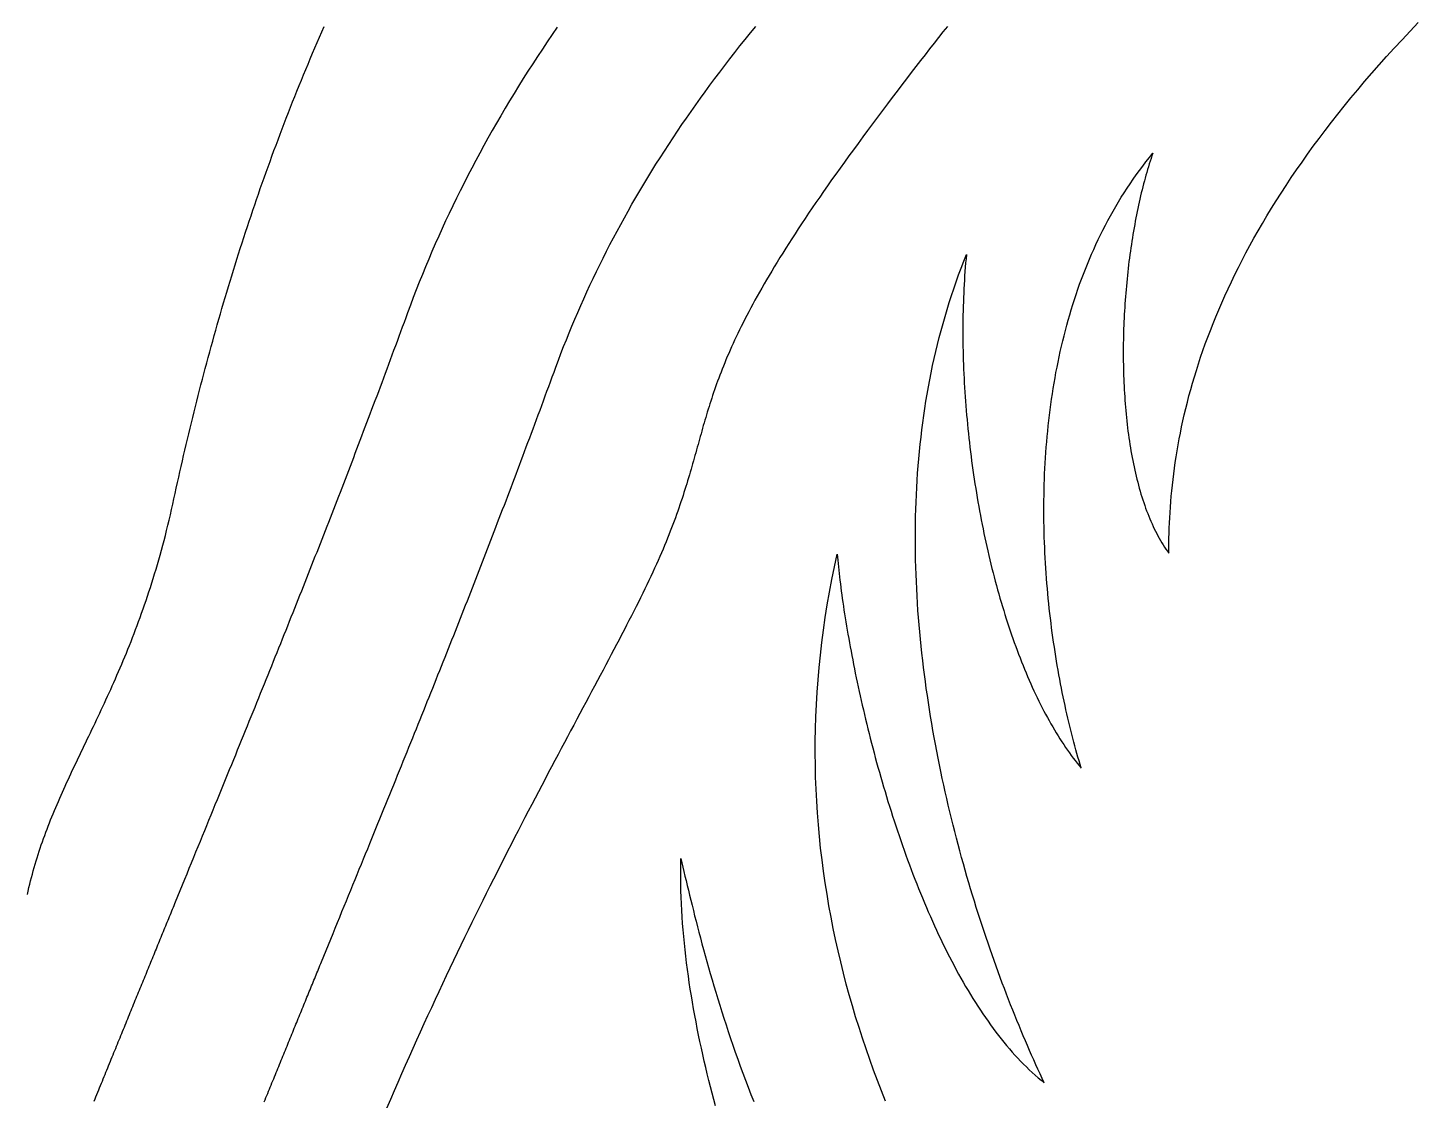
# Model space of a CAD drawing. Extents: x 5 to 105, y 2 to 136.
# Drawn here: x 30.88 to 42.46, y 52.57 to 61.5 of the extents above; entities that cross this region are included whole.
import ezdxf

# ---------------------------------------------------------------- set-up
doc = ezdxf.new("R2010")
doc.units = 0
doc.layers.get('0').update_dxf_attribs({"linetype": 'CONTINUOUS'})

msp = doc.modelspace()

# ---------------------------------------------------------------- linework, layer by layer
at = {"color": 7}
for points in [[(32.0982, 57.5741, 0), (32.108, 57.6193, 0), (32.1178, 57.6645, 0), (32.1278, 57.7097, 0), (32.1378, 57.7549, 0), (32.1479, 57.8002, 0), (32.1582, 57.8454, 0), (32.1685, 57.8907, 0), (32.1789, 57.936, 0), (32.1894, 57.9813, 0), (32.2, 58.0266, 0), (32.2107, 58.0719, 0), (32.2216, 58.1172, 0), (32.2325, 58.1625, 0), (32.2435, 58.2079, 0), (32.2546, 58.2532, 0), (32.2658, 58.2986, 0), (32.2771, 58.3439, 0), (32.2885, 58.3893, 0), (32.3, 58.4347, 0), (32.3116, 58.4801, 0), (32.3233, 58.5254, 0), (32.3351, 58.5708, 0), (32.347, 58.6162, 0), (32.3591, 58.6616, 0), (32.3712, 58.707, 0), (32.3834, 58.7524, 0), (32.3958, 58.7979, 0), (32.4082, 58.8433, 0), (32.4208, 58.8887, 0), (32.4334, 58.9341, 0), (32.4462, 58.9795, 0), (32.4591, 59.0249, 0), (32.472, 59.0704, 0), (32.4851, 59.1158, 0), (32.4983, 59.1612, 0), (32.5117, 59.2066, 0), (32.5251, 59.252, 0), (32.5386, 59.2974, 0), (32.5523, 59.3428, 0), (32.566, 59.3882, 0), (32.5799, 59.4336, 0), (32.5939, 59.479, 0), (32.608, 59.5244, 0), (32.6222, 59.5698, 0), (32.6366, 59.6152, 0), (32.651, 59.6606, 0), (32.6656, 59.7059, 0), (32.6803, 59.7513, 0), (32.6951, 59.7966, 0), (32.71, 59.842, 0), (32.725, 59.8873, 0), (32.7402, 59.9326, 0), (32.7555, 59.9779, 0), (32.7709, 60.0233, 0), (32.7864, 60.0685, 0), (32.8021, 60.1138, 0), (32.8178, 60.1591, 0), (32.8337, 60.2044, 0), (32.8497, 60.2496, 0), (32.8659, 60.2948, 0), (32.8821, 60.3401, 0), (32.8985, 60.3853, 0), (32.915, 60.4304, 0), (32.9317, 60.4756, 0), (32.9484, 60.5208, 0), (32.9653, 60.5659, 0), (32.9823, 60.611, 0), (32.9995, 60.6562, 0), (33.0168, 60.7013, 0), (33.0342, 60.7463, 0), (33.0517, 60.7914, 0), (33.0694, 60.8364, 0), (33.0872, 60.8814, 0), (33.1051, 60.9264, 0), (33.1231, 60.9714, 0), (33.1413, 61.0164, 0), (33.1597, 61.0613, 0), (33.1781, 61.1062, 0), (33.1967, 61.1511, 0), (33.2154, 61.196, 0), (33.2343, 61.2408, 0), (33.2533, 61.2856, 0), (33.2724, 61.3304, 0), (33.2917, 61.3752, 0), (33.3111, 61.42, 0), (33.3307, 61.4647, 0), (33.3503, 61.5094, 0)], [(35.2794, 58.6713, 0), (35.3006, 58.7286, 0), (35.3223, 58.7859, 0), (35.3444, 58.8431, 0), (35.367, 58.9002, 0), (35.39, 58.9573, 0), (35.4135, 59.0143, 0), (35.4375, 59.0712, 0), (35.4618, 59.128, 0), (35.4867, 59.1848, 0), (35.512, 59.2415, 0), (35.5377, 59.2981, 0), (35.5639, 59.3547, 0), (35.5906, 59.4111, 0), (35.6177, 59.4676, 0), (35.6453, 59.5239, 0), (35.6733, 59.5802, 0), (35.7018, 59.6364, 0), (35.7307, 59.6925, 0), (35.7601, 59.7486, 0), (35.79, 59.8046, 0), (35.8203, 59.8606, 0), (35.8511, 59.9164, 0), (35.8823, 59.9722, 0), (35.914, 60.028, 0), (35.9461, 60.0837, 0), (35.9788, 60.1393, 0), (36.0118, 60.1948, 0), (36.0454, 60.2503, 0), (36.0793, 60.3057, 0), (36.1138, 60.3611, 0), (36.1487, 60.4164, 0), (36.1841, 60.4716, 0), (36.2199, 60.5268, 0), (36.2562, 60.5819, 0), (36.293, 60.6369, 0), (36.3302, 60.6919, 0), (36.3679, 60.7468, 0), (36.406, 60.8017, 0), (36.4446, 60.8565, 0), (36.4837, 60.9112, 0), (36.5233, 60.9659, 0), (36.5633, 61.0206, 0), (36.6037, 61.0751, 0), (36.6447, 61.1296, 0), (36.6861, 61.1841, 0), (36.728, 61.2385, 0), (36.7703, 61.2928, 0), (36.8131, 61.3471, 0), (36.8564, 61.4013, 0), (36.9001, 61.4555, 0), (36.9443, 61.5096, 0)], [(38.5413, 61.5097, 0), (38.5047, 61.4637, 0), (38.4678, 61.417, 0), (38.4306, 61.3698, 0), (38.3932, 61.322, 0), (38.3555, 61.2736, 0), (38.3174, 61.2246, 0), (38.2791, 61.175, 0), (38.2404, 61.1247, 0), (38.2014, 61.0739, 0), (38.1621, 61.0224, 0), (38.1224, 60.9702, 0), (38.0824, 60.9174, 0), (38.0419, 60.8639, 0), (38.0012, 60.8098, 0), (37.96, 60.7549, 0), (37.9184, 60.6994, 0)], [(40.3862, 57.1214, 0), (40.3863, 57.1624, 0), (40.3868, 57.2039, 0), (40.3875, 57.2458, 0), (40.3886, 57.2881, 0), (40.3901, 57.3308, 0), (40.3919, 57.374, 0), (40.394, 57.4177, 0), (40.3966, 57.4617, 0), (40.3996, 57.5062, 0), (40.403, 57.5511, 0), (40.4068, 57.5965, 0), (40.4111, 57.6422, 0), (40.4159, 57.6884, 0), (40.4211, 57.735, 0), (40.4269, 57.7821, 0), (40.4332, 57.8295, 0), (40.4399, 57.8774, 0), (40.4473, 57.9257, 0), (40.4552, 57.9744, 0), (40.4637, 58.0235, 0), (40.4727, 58.0731, 0), (40.4824, 58.123, 0), (40.4927, 58.1734, 0), (40.5036, 58.2241, 0), (40.5152, 58.2753, 0), (40.5275, 58.3269, 0), (40.5404, 58.3789, 0), (40.554, 58.4313, 0), (40.5684, 58.4841, 0), (40.5834, 58.5373, 0), (40.5993, 58.5909, 0), (40.6158, 58.6449, 0), (40.6332, 58.6993, 0), (40.6513, 58.7541, 0), (40.6703, 58.8094, 0), (40.69, 58.865, 0), (40.7106, 58.9209, 0), (40.7321, 58.9773, 0), (40.7544, 59.0341, 0), (40.7776, 59.0913, 0), (40.8017, 59.1488, 0), (40.8267, 59.2068, 0), (40.8527, 59.2651, 0), (40.8795, 59.3239, 0), (40.9074, 59.383, 0), (40.9362, 59.4424, 0), (40.966, 59.5023, 0), (40.9968, 59.5626, 0), (41.0286, 59.6232, 0), (41.0615, 59.6842, 0), (41.0954, 59.7456, 0), (41.1303, 59.8074, 0), (41.1664, 59.8695, 0), (41.2035, 59.932, 0), (41.2418, 59.9949, 0), (41.2812, 60.0582, 0), (41.3217, 60.1218, 0), (41.3634, 60.1858, 0), (41.4062, 60.2502, 0), (41.4503, 60.3149, 0), (41.4955, 60.38, 0), (41.542, 60.4454, 0), (41.5896, 60.5113, 0), (41.6386, 60.5774, 0), (41.6888, 60.644, 0), (41.7403, 60.7109, 0), (41.793, 60.7782, 0), (41.8471, 60.8458, 0), (41.9025, 60.9137, 0), (41.9593, 60.9821, 0), (42.0174, 61.0507, 0), (42.0769, 61.1198, 0), (42.1377, 61.1892, 0), (42.2, 61.2589, 0), (42.2637, 61.329, 0), (42.3288, 61.3994, 0), (42.3953, 61.4702, 0), (42.4634, 61.5413, 0)], [(35.2914, 61.5031, 0), (35.2494, 61.4422, 0), (35.208, 61.3811, 0), (35.1671, 61.32, 0), (35.1266, 61.2588, 0), (35.0867, 61.1974, 0), (35.0473, 61.1361, 0), (35.0083, 61.0746, 0), (34.9698, 61.013, 0), (34.9319, 60.9513, 0), (34.8944, 60.8896, 0), (34.8574, 60.8278, 0), (34.8209, 60.7658, 0), (34.7849, 60.7038, 0), (34.7494, 60.6417, 0), (34.7144, 60.5795, 0), (34.6799, 60.5172, 0), (34.6459, 60.4549, 0), (34.6123, 60.3924, 0), (34.5793, 60.3298, 0), (34.5467, 60.2672, 0), (34.5146, 60.2044, 0), (34.4831, 60.1416, 0), (34.452, 60.0787, 0), (34.4214, 60.0157, 0), (34.3912, 59.9525, 0), (34.3616, 59.8893, 0), (34.3325, 59.826, 0), (34.3038, 59.7626, 0), (34.2756, 59.6991, 0), (34.2479, 59.6355, 0), (34.2207, 59.5718, 0), (34.194, 59.508, 0), (34.1678, 59.4441, 0), (34.142, 59.3801, 0), (34.1168, 59.316, 0), (34.092, 59.2518, 0), (34.0677, 59.1876, 0), (34.0439, 59.1232, 0)], [(37.9184, 60.6994, 0), (37.8771, 60.644, 0), (37.8366, 60.5894, 0), (37.797, 60.5357, 0), (37.7583, 60.4828, 0), (37.7204, 60.4308, 0), (37.6833, 60.3795, 0), (37.6471, 60.3291, 0), (37.6117, 60.2794, 0), (37.577, 60.2306, 0), (37.5432, 60.1825, 0), (37.5101, 60.1352, 0), (37.4778, 60.0886, 0), (37.4463, 60.0427, 0), (37.4155, 59.9976, 0), (37.3854, 59.9532, 0), (37.356, 59.9095, 0), (37.3274, 59.8664, 0), (37.2994, 59.8241, 0), (37.2722, 59.7824, 0), (37.2456, 59.7414, 0), (37.2197, 59.701, 0), (37.1944, 59.6613, 0), (37.1698, 59.6222, 0), (37.1458, 59.5836, 0), (37.1225, 59.5457, 0), (37.0997, 59.5084, 0), (37.0776, 59.4716, 0), (37.056, 59.4355, 0), (37.035, 59.3998, 0), (37.0146, 59.3647, 0), (36.9947, 59.3302, 0), (36.9754, 59.2961, 0), (36.9566, 59.2626, 0), (36.9384, 59.2296, 0), (36.9206, 59.197, 0), (36.9033, 59.1649, 0), (36.8866, 59.1333, 0), (36.8703, 59.1022, 0), (36.8545, 59.0714, 0), (36.8391, 59.0411, 0), (36.8242, 59.0113, 0), (36.8097, 58.9818, 0), (36.7956, 58.9527, 0), (36.7819, 58.924, 0), (36.7687, 58.8957, 0), (36.7558, 58.8677, 0), (36.7433, 58.8401, 0), (36.7312, 58.8128, 0), (36.7194, 58.7859, 0), (36.708, 58.7592, 0), (36.6969, 58.7329, 0), (36.6861, 58.7068, 0), (36.6756, 58.6811, 0), (36.6655, 58.6556, 0), (36.6556, 58.6303, 0), (36.646, 58.6053, 0), (36.6367, 58.5806, 0), (36.6276, 58.556, 0), (36.6188, 58.5317, 0), (36.6102, 58.5076, 0), (36.6018, 58.4836, 0), (36.5936, 58.4599, 0), (36.5857, 58.4363, 0), (36.5779, 58.4129, 0), (36.5703, 58.3896, 0), (36.5629, 58.3664, 0), (36.5556, 58.3434, 0), (36.5485, 58.3204, 0), (36.5415, 58.2976, 0), (36.5346, 58.2748, 0), (36.5279, 58.2522, 0), (36.5212, 58.2296, 0), (36.5146, 58.207, 0), (36.5082, 58.1845, 0), (36.5017, 58.162, 0), (36.4954, 58.1395, 0), (36.489, 58.1171, 0), (36.4828, 58.0946, 0), (36.4765, 58.0721, 0), (36.4702, 58.0496, 0), (36.464, 58.0271, 0), (36.4577, 58.0045, 0), (36.4514, 57.9818, 0), (36.4451, 57.9591, 0), (36.4388, 57.9363, 0), (36.4323, 57.9134, 0), (36.4259, 57.8904, 0), (36.4193, 57.8672, 0), (36.4127, 57.844, 0), (36.4059, 57.8205, 0), (36.3991, 57.797, 0), (36.3921, 57.7733, 0), (36.385, 57.7494, 0), (36.3777, 57.7253, 0), (36.3703, 57.701, 0), (36.3627, 57.6765, 0), (36.355, 57.6518, 0), (36.3471, 57.6268, 0), (36.3389, 57.6017, 0), (36.3306, 57.5762, 0), (36.322, 57.5505, 0), (36.3132, 57.5245, 0), (36.3042, 57.4982, 0), (36.2949, 57.4717, 0), (36.2853, 57.4448, 0), (36.2755, 57.4176, 0), (36.2653, 57.39, 0), (36.2549, 57.3621, 0), (36.2442, 57.3339, 0), (36.2331, 57.3052, 0), (36.2218, 57.2762, 0), (36.21, 57.2468, 0), (36.1979, 57.2171, 0), (36.1855, 57.1868, 0), (36.1727, 57.1562, 0), (36.1595, 57.1251, 0), (36.1459, 57.0936, 0), (36.1318, 57.0616, 0), (36.1174, 57.0292, 0), (36.1025, 56.9962, 0), (36.0872, 56.9628, 0), (36.0715, 56.9289, 0), (36.0552, 56.8944, 0), (36.0385, 56.8595, 0), (36.0213, 56.8239, 0), (36.0036, 56.7879, 0), (35.9854, 56.7512, 0)], [(39.6561, 55.3324, 0), (39.6471, 55.362, 0), (39.6382, 55.3921, 0), (39.6293, 55.4225, 0), (39.6205, 55.4533, 0), (39.6118, 55.4846, 0), (39.6032, 55.5163, 0), (39.5946, 55.5483, 0), (39.5861, 55.5807, 0), (39.5777, 55.6135, 0), (39.5693, 55.6467, 0), (39.5611, 55.6803, 0), (39.5529, 55.7142, 0), (39.5449, 55.7485, 0), (39.5369, 55.7831, 0), (39.529, 55.818, 0), (39.5213, 55.8533, 0), (39.5137, 55.889, 0), (39.5061, 55.9249, 0), (39.4987, 55.9612, 0), (39.4915, 55.9978, 0), (39.4843, 56.0347, 0), (39.4773, 56.0719, 0), (39.4704, 56.1094, 0), (39.4637, 56.1472, 0), (39.4571, 56.1852, 0), (39.4507, 56.2236, 0), (39.4444, 56.2622, 0), (39.4382, 56.3011, 0), (39.4323, 56.3402, 0), (39.4264, 56.3796, 0), (39.4208, 56.4193, 0), (39.4153, 56.4591, 0), (39.41, 56.4992, 0), (39.4049, 56.5396, 0), (39.3999, 56.5802, 0), (39.3952, 56.6209, 0), (39.3906, 56.6619, 0), (39.3863, 56.7031, 0), (39.3821, 56.7445, 0), (39.3781, 56.7861, 0), (39.3744, 56.8279, 0), (39.3708, 56.8698, 0), (39.3675, 56.912, 0), (39.3643, 56.9543, 0), (39.3614, 56.9967, 0), (39.3588, 57.0393, 0), (39.3563, 57.0821, 0), (39.3541, 57.125, 0), (39.3522, 57.168, 0), (39.3504, 57.2112, 0), (39.3489, 57.2545, 0), (39.3477, 57.2979, 0), (39.3467, 57.3415, 0), (39.346, 57.3851, 0), (39.3456, 57.4289, 0), (39.3454, 57.4727, 0), (39.3454, 57.5166, 0), (39.3458, 57.5606, 0), (39.3464, 57.6047, 0), (39.3473, 57.6489, 0), (39.3485, 57.6931, 0), (39.35, 57.7374, 0), (39.3517, 57.7817, 0), (39.3538, 57.8261, 0), (39.3562, 57.8706, 0), (39.3588, 57.915, 0), (39.3618, 57.9595, 0), (39.3651, 58.004, 0), (39.3687, 58.0485, 0), (39.3726, 58.0931, 0), (39.3769, 58.1376, 0), (39.3815, 58.1822, 0), (39.3864, 58.2267, 0), (39.3916, 58.2712, 0), (39.3972, 58.3157, 0), (39.4031, 58.3602, 0), (39.4094, 58.4047, 0), (39.416, 58.4491, 0), (39.423, 58.4934, 0), (39.4303, 58.5377, 0), (39.438, 58.582, 0), (39.4461, 58.6262, 0), (39.4546, 58.6703, 0), (39.4634, 58.7144, 0), (39.4726, 58.7583, 0), (39.4821, 58.8022, 0), (39.4921, 58.846, 0), (39.5025, 58.8897, 0), (39.5132, 58.9333, 0), (39.5243, 58.9768, 0), (39.5359, 59.0202, 0), (39.5479, 59.0634, 0), (39.5602, 59.1065, 0), (39.573, 59.1495, 0), (39.5862, 59.1923, 0), (39.5998, 59.235, 0), (39.6138, 59.2776, 0), (39.6283, 59.3199, 0), (39.6432, 59.3622, 0), (39.6586, 59.4042, 0), (39.6744, 59.4461, 0), (39.6906, 59.4878, 0), (39.7073, 59.5293, 0), (39.7244, 59.5706, 0), (39.742, 59.6117, 0), (39.76, 59.6525, 0), (39.7785, 59.6932, 0), (39.7975, 59.7337, 0), (39.817, 59.7739, 0), (39.8369, 59.8139, 0), (39.8573, 59.8537, 0), (39.8782, 59.8932, 0), (39.8996, 59.9325, 0), (39.9215, 59.9715, 0), (39.9439, 60.0102, 0), (39.9667, 60.0487, 0), (39.9901, 60.0869, 0), (40.014, 60.1249, 0), (40.0384, 60.1625, 0), (40.0633, 60.1999, 0), (40.0887, 60.2369, 0), (40.1147, 60.2737, 0), (40.1412, 60.3101, 0), (40.1682, 60.3462, 0), (40.1957, 60.382, 0), (40.2238, 60.4175, 0), (40.2525, 60.4527, 0)], [(40.2525, 60.4527, 0), (40.245, 60.4309, 0), (40.2376, 60.4088, 0), (40.2303, 60.3865, 0), (40.2231, 60.3639, 0), (40.216, 60.341, 0), (40.209, 60.3178, 0), (40.2022, 60.2943, 0), (40.1954, 60.2706, 0), (40.1887, 60.2467, 0), (40.1821, 60.2225, 0), (40.1756, 60.198, 0), (40.1693, 60.1733, 0), (40.163, 60.1484, 0), (40.1569, 60.1232, 0), (40.1508, 60.0978, 0), (40.1449, 60.0722, 0), (40.1391, 60.0464, 0), (40.1333, 60.0204, 0), (40.1277, 59.9942, 0), (40.1223, 59.9678, 0), (40.1169, 59.9412, 0), (40.1116, 59.9144, 0), (40.1065, 59.8874, 0), (40.1015, 59.8602, 0), (40.0966, 59.8329, 0), (40.0918, 59.8054, 0), (40.0871, 59.7778, 0), (40.0826, 59.75, 0), (40.0781, 59.722, 0), (40.0738, 59.6939, 0), (40.0697, 59.6657, 0), (40.0656, 59.6373, 0), (40.0617, 59.6088, 0), (40.0579, 59.5802, 0), (40.0542, 59.5514, 0), (40.0506, 59.5226, 0), (40.0472, 59.4936, 0), (40.0439, 59.4646, 0), (40.0408, 59.4354, 0), (40.0378, 59.4062, 0), (40.0349, 59.3769, 0), (40.0321, 59.3475, 0), (40.0295, 59.318, 0), (40.027, 59.2884, 0), (40.0247, 59.2588, 0), (40.0224, 59.2291, 0), (40.0204, 59.1994, 0), (40.0184, 59.1696, 0), (40.0166, 59.1398, 0), (40.015, 59.11, 0), (40.0135, 59.0801, 0), (40.0121, 59.0502, 0), (40.0109, 59.0203, 0), (40.0098, 58.9903, 0), (40.0089, 58.9603, 0), (40.0081, 58.9304, 0), (40.0075, 58.9004, 0), (40.007, 58.8705, 0), (40.0066, 58.8405, 0), (40.0065, 58.8106, 0), (40.0064, 58.7807, 0), (40.0065, 58.7508, 0), (40.0068, 58.7209, 0), (40.0072, 58.6911, 0), (40.0078, 58.6614, 0), (40.0085, 58.6316, 0), (40.0094, 58.602, 0), (40.0105, 58.5724, 0), (40.0117, 58.5428, 0), (40.0131, 58.5133, 0), (40.0146, 58.4839, 0), (40.0163, 58.4546, 0), (40.0182, 58.4254, 0), (40.0202, 58.3962, 0), (40.0224, 58.3672, 0), (40.0247, 58.3382, 0), (40.0272, 58.3094, 0), (40.0299, 58.2807, 0), (40.0328, 58.2521, 0), (40.0358, 58.2236, 0), (40.039, 58.1952, 0), (40.0424, 58.167, 0), (40.0459, 58.1389, 0), (40.0496, 58.111, 0), (40.0535, 58.0832, 0), (40.0575, 58.0555, 0), (40.0618, 58.0281, 0), (40.0662, 58.0007, 0), (40.0708, 57.9736, 0), (40.0755, 57.9466, 0), (40.0805, 57.9198, 0), (40.0856, 57.8932, 0), (40.0909, 57.8668, 0), (40.0964, 57.8406, 0), (40.1021, 57.8146, 0), (40.108, 57.7888, 0), (40.114, 57.7632, 0), (40.1202, 57.7379, 0), (40.1267, 57.7127, 0), (40.1333, 57.6878, 0), (40.1401, 57.6631, 0), (40.147, 57.6387, 0), (40.1542, 57.6145, 0), (40.1616, 57.5906, 0), (40.1692, 57.5669, 0), (40.1769, 57.5435, 0), (40.1849, 57.5203, 0), (40.193, 57.4974, 0), (40.2013, 57.4748, 0), (40.2099, 57.4525, 0), (40.2186, 57.4305, 0), (40.2276, 57.4087, 0), (40.2367, 57.3873, 0), (40.246, 57.3661, 0), (40.2556, 57.3453, 0), (40.2653, 57.3248, 0), (40.2753, 57.3046, 0), (40.2854, 57.2847, 0), (40.2958, 57.2652, 0), (40.3063, 57.246, 0), (40.3171, 57.2271, 0), (40.3281, 57.2086, 0), (40.3393, 57.1904, 0), (40.3507, 57.1726, 0), (40.3623, 57.1552, 0), (40.3741, 57.1381, 0), (40.3862, 57.1214, 0)], [(39.3475, 52.7106, 0), (39.3303, 52.7475, 0), (39.3129, 52.785, 0), (39.2956, 52.823, 0), (39.2782, 52.8614, 0), (39.2607, 52.9004, 0), (39.2432, 52.9399, 0), (39.2258, 52.9798, 0), (39.2082, 53.0203, 0), (39.1907, 53.0612, 0), (39.1732, 53.1026, 0), (39.1557, 53.1444, 0), (39.1382, 53.1868, 0), (39.1207, 53.2295, 0), (39.1032, 53.2727, 0), (39.0857, 53.3164, 0), (39.0683, 53.3605, 0), (39.0509, 53.405, 0), (39.0336, 53.45, 0), (39.0163, 53.4954, 0), (38.999, 53.5411, 0), (38.9818, 53.5873, 0), (38.9647, 53.6339, 0), (38.9477, 53.6809, 0), (38.9307, 53.7283, 0), (38.9138, 53.7761, 0), (38.897, 53.8242, 0), (38.8803, 53.8727, 0), (38.8637, 53.9216, 0), (38.8472, 53.9709, 0), (38.8308, 54.0205, 0), (38.8146, 54.0704, 0), (38.7984, 54.1207, 0), (38.7824, 54.1713, 0), (38.7665, 54.2223, 0), (38.7508, 54.2736, 0), (38.7352, 54.3252, 0), (38.7198, 54.3771, 0), (38.7045, 54.4294, 0), (38.6894, 54.4819, 0), (38.6745, 54.5348, 0), (38.6598, 54.5879, 0), (38.6452, 54.6413, 0), (38.6308, 54.695, 0), (38.6166, 54.749, 0), (38.6027, 54.8032, 0), (38.5889, 54.8577, 0), (38.5753, 54.9125, 0), (38.562, 54.9675, 0), (38.5489, 55.0227, 0), (38.536, 55.0782, 0), (38.5233, 55.1339, 0), (38.5109, 55.1899, 0), (38.4987, 55.2461, 0), (38.4868, 55.3024, 0), (38.4752, 55.359, 0), (38.4638, 55.4158, 0), (38.4527, 55.4728, 0), (38.4418, 55.53, 0), (38.4313, 55.5874, 0), (38.421, 55.645, 0), (38.4111, 55.7027, 0), (38.4014, 55.7606, 0), (38.392, 55.8187, 0), (38.383, 55.8769, 0), (38.3743, 55.9353, 0), (38.3659, 55.9938, 0), (38.3578, 56.0525, 0), (38.35, 56.1113, 0), (38.3427, 56.1702, 0), (38.3356, 56.2293, 0), (38.3289, 56.2885, 0), (38.3226, 56.3478, 0), (38.3166, 56.4071, 0), (38.311, 56.4666, 0), (38.3058, 56.5262, 0), (38.3009, 56.5859, 0), (38.2965, 56.6456, 0), (38.2924, 56.7055, 0), (38.2888, 56.7654, 0), (38.2855, 56.8253, 0), (38.2827, 56.8853, 0), (38.2803, 56.9454, 0), (38.2783, 57.0055, 0), (38.2767, 57.0657, 0), (38.2756, 57.1259, 0), (38.2749, 57.1861, 0), (38.2747, 57.2464, 0), (38.2749, 57.3067, 0), (38.2756, 57.3669, 0), (38.2767, 57.4272, 0), (38.2784, 57.4875, 0), (38.2804, 57.5478, 0), (38.283, 57.6081, 0), (38.2861, 57.6684, 0), (38.2896, 57.7286, 0), (38.2937, 57.7888, 0), (38.2983, 57.849, 0), (38.3033, 57.9091, 0), (38.3089, 57.9692, 0), (38.315, 58.0292, 0), (38.3217, 58.0892, 0), (38.3289, 58.1492, 0), (38.3366, 58.209, 0), (38.3449, 58.2688, 0), (38.3537, 58.3285, 0), (38.3631, 58.3881, 0), (38.373, 58.4476, 0), (38.3836, 58.507, 0), (38.3947, 58.5663, 0), (38.4064, 58.6255, 0), (38.4186, 58.6846, 0), (38.4315, 58.7436, 0), (38.445, 58.8024, 0), (38.459, 58.8611, 0), (38.4737, 58.9197, 0), (38.489, 58.9781, 0), (38.5049, 59.0364, 0), (38.5215, 59.0945, 0), (38.5387, 59.1525, 0), (38.5565, 59.2103, 0), (38.575, 59.2679, 0), (38.5941, 59.3253, 0), (38.6139, 59.3826, 0), (38.6344, 59.4396, 0), (38.6555, 59.4965, 0), (38.6773, 59.5532, 0), (38.6998, 59.6096, 0)], [(38.6998, 59.6096, 0), (38.6965, 59.5746, 0), (38.6934, 59.5393, 0), (38.6905, 59.5039, 0), (38.6878, 59.4684, 0), (38.6853, 59.4327, 0), (38.683, 59.3968, 0), (38.6809, 59.3608, 0), (38.6789, 59.3246, 0), (38.6772, 59.2883, 0), (38.6757, 59.2519, 0), (38.6743, 59.2153, 0), (38.6732, 59.1786, 0), (38.6722, 59.1418, 0), (38.6714, 59.1049, 0), (38.6708, 59.0678, 0), (38.6705, 59.0307, 0), (38.6703, 58.9934, 0), (38.6702, 58.9561, 0), (38.6704, 58.9187, 0), (38.6708, 58.8811, 0), (38.6713, 58.8435, 0), (38.672, 58.8058, 0), (38.673, 58.7681, 0), (38.6741, 58.7303, 0), (38.6753, 58.6924, 0), (38.6768, 58.6544, 0), (38.6785, 58.6164, 0), (38.6803, 58.5783, 0), (38.6823, 58.5402, 0), (38.6845, 58.5021, 0), (38.6869, 58.4639, 0), (38.6894, 58.4257, 0), (38.6921, 58.3874, 0), (38.6951, 58.3492, 0), (38.6981, 58.3109, 0), (38.7014, 58.2726, 0), (38.7048, 58.2343, 0), (38.7085, 58.196, 0), (38.7122, 58.1577, 0), (38.7162, 58.1194, 0), (38.7203, 58.0811, 0), (38.7246, 58.0428, 0), (38.7291, 58.0045, 0), (38.7338, 57.9663, 0), (38.7386, 57.9281, 0), (38.7436, 57.8899, 0), (38.7488, 57.8518, 0), (38.7541, 57.8137, 0), (38.7596, 57.7756, 0), (38.7653, 57.7376, 0), (38.7711, 57.6997, 0), (38.7771, 57.6618, 0), (38.7833, 57.6239, 0), (38.7896, 57.5862, 0), (38.7961, 57.5485, 0), (38.8028, 57.5109, 0), (38.8096, 57.4734, 0), (38.8166, 57.436, 0), (38.8238, 57.3987, 0), (38.8311, 57.3614, 0), (38.8385, 57.3243, 0), (38.8462, 57.2873, 0), (38.854, 57.2504, 0), (38.8619, 57.2136, 0), (38.87, 57.1769, 0), (38.8783, 57.1403, 0), (38.8867, 57.1039, 0), (38.8953, 57.0676, 0), (38.9041, 57.0315, 0), (38.913, 56.9955, 0), (38.922, 56.9596, 0), (38.9312, 56.9239, 0), (38.9406, 56.8884, 0), (38.9501, 56.853, 0), (38.9597, 56.8178, 0), (38.9695, 56.7828, 0), (38.9795, 56.7479, 0), (38.9896, 56.7132, 0), (38.9999, 56.6787, 0), (39.0103, 56.6444, 0), (39.0209, 56.6103, 0), (39.0316, 56.5764, 0), (39.0424, 56.5427, 0), (39.0534, 56.5092, 0), (39.0646, 56.4759, 0), (39.0759, 56.4429, 0), (39.0873, 56.41, 0), (39.0989, 56.3774, 0), (39.1106, 56.345, 0), (39.1225, 56.3129, 0), (39.1345, 56.281, 0), (39.1466, 56.2493, 0), (39.1589, 56.2179, 0), (39.1714, 56.1868, 0), (39.1839, 56.1559, 0), (39.1966, 56.1252, 0), (39.2095, 56.0949, 0), (39.2225, 56.0648, 0), (39.2356, 56.035, 0), (39.2489, 56.0055, 0), (39.2623, 55.9762, 0), (39.2758, 55.9473, 0), (39.2894, 55.9187, 0), (39.3032, 55.8903, 0), (39.3172, 55.8623, 0), (39.3312, 55.8346, 0), (39.3454, 55.8071, 0), (39.3598, 55.7801, 0), (39.3742, 55.7533, 0), (39.3888, 55.7269, 0), (39.4035, 55.7008, 0), (39.4184, 55.675, 0), (39.4333, 55.6496, 0), (39.4484, 55.6245, 0), (39.4637, 55.5998, 0), (39.479, 55.5754, 0), (39.4945, 55.5514, 0), (39.5101, 55.5278, 0), (39.5258, 55.5046, 0), (39.5417, 55.4817, 0), (39.5577, 55.4592, 0), (39.5738, 55.4371, 0), (39.59, 55.4153, 0), (39.6063, 55.394, 0), (39.6228, 55.3731, 0), (39.6394, 55.3525, 0), (39.6561, 55.3324, 0)], [(34.0439, 59.1232, 0), (34.0293, 59.0833, 0), (34.0148, 59.0437, 0), (34.0003, 59.0042, 0), (33.9858, 58.9648, 0), (33.9714, 58.9257, 0), (33.957, 58.8866, 0), (33.9427, 58.8478, 0), (33.9284, 58.8091, 0), (33.9141, 58.7705, 0), (33.8998, 58.7321, 0), (33.8856, 58.6939, 0), (33.8715, 58.6557, 0), (33.8573, 58.6178, 0), (33.8432, 58.5799, 0), (33.8291, 58.5421, 0), (33.8151, 58.5045, 0), (33.801, 58.467, 0), (33.787, 58.4297, 0), (33.773, 58.3924, 0), (33.7591, 58.3552, 0), (33.7451, 58.3182, 0), (33.7312, 58.2812, 0), (33.7173, 58.2443, 0), (33.7034, 58.2076, 0), (33.6895, 58.1709, 0), (33.6756, 58.1343, 0), (33.6618, 58.0978, 0), (33.6479, 58.0613, 0), (33.6341, 58.025, 0), (33.6203, 57.9887, 0), (33.6064, 57.9525, 0), (33.5926, 57.9163, 0), (33.5788, 57.8802, 0), (33.565, 57.8441, 0), (33.5512, 57.8081, 0), (33.5374, 57.7722, 0), (33.5236, 57.7363, 0), (33.5097, 57.7004, 0), (33.4959, 57.6646, 0), (33.4821, 57.6288, 0), (33.4683, 57.593, 0), (33.4544, 57.5573, 0), (33.4406, 57.5216, 0), (33.4267, 57.4859, 0), (33.4128, 57.4502, 0), (33.399, 57.4145, 0), (33.3851, 57.3788, 0), (33.3711, 57.3432, 0), (33.3572, 57.3075, 0), (33.3433, 57.2718, 0), (33.3293, 57.2361, 0), (33.3153, 57.2004, 0), (33.3013, 57.1647, 0), (33.2872, 57.129, 0), (33.2732, 57.0932, 0), (33.2591, 57.0575, 0), (33.245, 57.0217, 0), (33.2308, 56.9858, 0), (33.2166, 56.9499, 0), (33.2024, 56.914, 0), (33.1882, 56.878, 0), (33.1739, 56.842, 0), (33.1596, 56.806, 0), (33.1452, 56.7698, 0), (33.1309, 56.7336, 0), (33.1164, 56.6974, 0), (33.102, 56.6611, 0), (33.0875, 56.6247, 0), (33.0729, 56.5882, 0), (33.0583, 56.5517, 0), (33.0437, 56.515, 0), (33.029, 56.4783, 0), (33.0142, 56.4415, 0), (32.9994, 56.4046, 0), (32.9846, 56.3676, 0), (32.9697, 56.3305, 0), (32.9547, 56.2933, 0), (32.9397, 56.256, 0), (32.9247, 56.2185, 0), (32.9096, 56.181, 0), (32.8944, 56.1433, 0), (32.8791, 56.1055, 0), (32.8638, 56.0676, 0), (32.8485, 56.0296, 0), (32.8331, 55.9914, 0), (32.8176, 55.9531, 0), (32.802, 55.9146, 0), (32.7864, 55.876, 0), (32.7707, 55.8372, 0), (32.7549, 55.7983, 0), (32.7391, 55.7592, 0), (32.7231, 55.72, 0), (32.7072, 55.6806, 0), (32.6911, 55.641, 0), (32.6749, 55.6013, 0), (32.6587, 55.5614, 0), (32.6424, 55.5213, 0), (32.626, 55.481, 0), (32.6096, 55.4405, 0), (32.593, 55.3999, 0), (32.5764, 55.359, 0), (32.5596, 55.3179, 0), (32.5428, 55.2767, 0), (32.5259, 55.2352, 0), (32.5089, 55.1936, 0), (32.4918, 55.1517, 0), (32.4747, 55.1096, 0), (32.4574, 55.0672, 0), (32.44, 55.0247, 0), (32.4225, 54.9819, 0), (32.405, 54.9389, 0), (32.3873, 54.8956, 0), (32.3695, 54.8522, 0), (32.3517, 54.8084, 0), (32.3337, 54.7645, 0), (32.3156, 54.7202, 0), (32.2974, 54.6757, 0), (32.2791, 54.631, 0), (32.2607, 54.586, 0), (32.2422, 54.5407, 0), (32.2236, 54.4952, 0), (32.2049, 54.4494, 0), (32.186, 54.4033, 0), (32.167, 54.3569, 0), (32.148, 54.3102, 0), (32.1288, 54.2633, 0), (32.1094, 54.2161, 0)], [(33.3272, 53.7181, 0), (33.3466, 53.7657, 0), (33.366, 53.813, 0), (33.3852, 53.8599, 0), (33.4043, 53.9066, 0), (33.4233, 53.9531, 0), (33.4422, 53.9992, 0), (33.4609, 54.0451, 0), (33.4796, 54.0906, 0), (33.4981, 54.136, 0), (33.5165, 54.181, 0), (33.5348, 54.2258, 0), (33.553, 54.2704, 0), (33.5711, 54.3146, 0), (33.5891, 54.3587, 0), (33.607, 54.4025, 0), (33.6248, 54.446, 0), (33.6425, 54.4894, 0), (33.6601, 54.5324, 0), (33.6776, 54.5753, 0), (33.695, 54.6179, 0), (33.7123, 54.6603, 0), (33.7295, 54.7025, 0), (33.7466, 54.7445, 0), (33.7637, 54.7863, 0), (33.7806, 54.8278, 0), (33.7974, 54.8692, 0), (33.8142, 54.9103, 0), (33.8309, 54.9513, 0), (33.8475, 54.9921, 0), (33.864, 55.0326, 0), (33.8804, 55.073, 0), (33.8968, 55.1132, 0), (33.913, 55.1533, 0), (33.9292, 55.1931, 0), (33.9453, 55.2328, 0), (33.9614, 55.2724, 0), (33.9773, 55.3117, 0), (33.9932, 55.351, 0), (34.009, 55.39, 0), (34.0248, 55.4289, 0), (34.0405, 55.4677, 0), (34.0561, 55.5063, 0), (34.0716, 55.5448, 0), (34.0871, 55.5831, 0), (34.1025, 55.6214, 0), (34.1179, 55.6595, 0), (34.1332, 55.6974, 0), (34.1484, 55.7353, 0), (34.1636, 55.773, 0), (34.1787, 55.8106, 0), (34.1938, 55.8481, 0), (34.2088, 55.8855, 0), (34.2238, 55.9228, 0), (34.2387, 55.9601, 0), (34.2535, 55.9972, 0), (34.2684, 56.0342, 0), (34.2831, 56.0711, 0), (34.2978, 56.108, 0), (34.3125, 56.1448, 0), (34.3272, 56.1815, 0), (34.3417, 56.2181, 0), (34.3563, 56.2547, 0), (34.3708, 56.2912, 0), (34.3853, 56.3277, 0), (34.3997, 56.3641, 0), (34.4141, 56.4004, 0), (34.4285, 56.4367, 0), (34.4428, 56.473, 0), (34.4571, 56.5092, 0), (34.4714, 56.5453, 0), (34.4857, 56.5815, 0), (34.4999, 56.6176, 0), (34.5141, 56.6537, 0), (34.5282, 56.6898, 0), (34.5424, 56.7258, 0), (34.5565, 56.7619, 0), (34.5706, 56.7979, 0), (34.5847, 56.8339, 0), (34.5988, 56.87, 0), (34.6128, 56.906, 0), (34.6269, 56.942, 0), (34.6409, 56.9781, 0), (34.6549, 57.0141, 0), (34.6689, 57.0502, 0), (34.6829, 57.0863, 0), (34.6969, 57.1224, 0), (34.7109, 57.1585, 0), (34.7248, 57.1947, 0), (34.7388, 57.2309, 0), (34.7527, 57.2672, 0), (34.7667, 57.3035, 0), (34.7807, 57.3398, 0), (34.7946, 57.3762, 0), (34.8086, 57.4127, 0), (34.8226, 57.4492, 0), (34.8365, 57.4858, 0), (34.8505, 57.5224, 0), (34.8645, 57.5591, 0), (34.8785, 57.5959, 0), (34.8925, 57.6327, 0), (34.9065, 57.6697, 0), (34.9205, 57.7067, 0), (34.9346, 57.7438, 0), (34.9486, 57.781, 0), (34.9627, 57.8184, 0), (34.9768, 57.8558, 0), (34.9909, 57.8933, 0), (35.0051, 57.9309, 0), (35.0192, 57.9686, 0), (35.0334, 58.0065, 0), (35.0476, 58.0444, 0), (35.0618, 58.0825, 0), (35.0761, 58.1208, 0), (35.0904, 58.1591, 0), (35.1047, 58.1976, 0), (35.1191, 58.2362, 0), (35.1335, 58.275, 0), (35.1479, 58.3139, 0), (35.1623, 58.353, 0), (35.1768, 58.3922, 0), (35.1914, 58.4315, 0), (35.2059, 58.4711, 0), (35.2205, 58.5108, 0), (35.2352, 58.5506, 0), (35.2499, 58.5907, 0), (35.2646, 58.6309, 0), (35.2794, 58.6713, 0)], [(30.8775, 54.2792, 0), (30.8839, 54.3079, 0), (30.8904, 54.3365, 0), (30.8971, 54.3648, 0), (30.9041, 54.393, 0), (30.9113, 54.421, 0), (30.9186, 54.4487, 0), (30.9262, 54.4764, 0), (30.9339, 54.5038, 0), (30.9419, 54.5311, 0), (30.95, 54.5583, 0), (30.9583, 54.5853, 0), (30.9668, 54.6122, 0), (30.9755, 54.6389, 0), (30.9843, 54.6656, 0), (30.9934, 54.6921, 0), (31.0025, 54.7185, 0), (31.0119, 54.7447, 0), (31.0214, 54.7709, 0), (31.031, 54.7971, 0), (31.0408, 54.8231, 0), (31.0508, 54.849, 0), (31.0609, 54.8749, 0), (31.0712, 54.9007, 0), (31.0815, 54.9265, 0), (31.0921, 54.9522, 0), (31.1027, 54.9778, 0), (31.1135, 55.0035, 0), (31.1244, 55.0291, 0), (31.1354, 55.0547, 0), (31.1466, 55.0802, 0), (31.1578, 55.1058, 0), (31.1692, 55.1313, 0), (31.1807, 55.1569, 0), (31.1923, 55.1824, 0), (31.204, 55.208, 0), (31.2158, 55.2336, 0), (31.2276, 55.2593, 0), (31.2396, 55.2849, 0), (31.2517, 55.3106, 0), (31.2638, 55.3364, 0), (31.276, 55.3622, 0), (31.2883, 55.3881, 0), (31.3007, 55.4141, 0), (31.3131, 55.4401, 0), (31.3256, 55.4662, 0), (31.3382, 55.4925, 0), (31.3508, 55.5188, 0), (31.3635, 55.5452, 0), (31.3763, 55.5717, 0), (31.3891, 55.5984, 0), (31.4019, 55.6251, 0), (31.4148, 55.652, 0), (31.4277, 55.6791, 0), (31.4406, 55.7062, 0), (31.4536, 55.7336, 0), (31.4667, 55.7611, 0), (31.4797, 55.7887, 0), (31.4928, 55.8166, 0), (31.5058, 55.8446, 0), (31.5189, 55.8727, 0), (31.532, 55.9011, 0), (31.5452, 55.9297, 0), (31.5583, 55.9585, 0), (31.5714, 55.9875, 0), (31.5845, 56.0167, 0), (31.5976, 56.0461, 0), (31.6108, 56.0758, 0), (31.6238, 56.1057, 0), (31.6369, 56.1359, 0), (31.65, 56.1663, 0), (31.663, 56.1969, 0), (31.676, 56.2278, 0), (31.689, 56.259, 0), (31.702, 56.2905, 0), (31.7149, 56.3223, 0), (31.7278, 56.3543, 0), (31.7406, 56.3867, 0), (31.7534, 56.4193, 0), (31.7661, 56.4523, 0), (31.7788, 56.4856, 0), (31.7914, 56.5192, 0), (31.804, 56.5532, 0), (31.8165, 56.5874, 0), (31.8289, 56.6221, 0), (31.8413, 56.6571, 0), (31.8536, 56.6924, 0), (31.8658, 56.7281, 0), (31.8779, 56.7642, 0), (31.8899, 56.8006, 0), (31.9019, 56.8375, 0), (31.9138, 56.8747, 0), (31.9255, 56.9123, 0), (31.9372, 56.9504, 0), (31.9488, 56.9888, 0), (31.9602, 57.0277, 0), (31.9716, 57.067, 0), (31.9829, 57.1067, 0), (31.994, 57.1469, 0), (32.005, 57.1875, 0), (32.0159, 57.2285, 0), (32.0267, 57.2701, 0), (32.0373, 57.312, 0), (32.0478, 57.3545, 0), (32.0582, 57.3974, 0), (32.0684, 57.4409, 0), (32.0785, 57.4848, 0), (32.0884, 57.5292, 0), (32.0982, 57.5741, 0)], [(38.0264, 52.5567, 0), (37.9922, 52.6429, 0), (37.9587, 52.7297, 0), (37.9262, 52.8169, 0), (37.8946, 52.9047, 0), (37.8638, 52.993, 0), (37.834, 53.0818, 0), (37.8052, 53.1711, 0), (37.7772, 53.2609, 0), (37.7503, 53.3511, 0), (37.7244, 53.4419, 0), (37.6995, 53.5332, 0), (37.6756, 53.625, 0), (37.6527, 53.7172, 0), (37.6309, 53.8099, 0), (37.6102, 53.9031, 0), (37.5906, 53.9968, 0), (37.5722, 54.0909, 0), (37.5548, 54.1855, 0), (37.5386, 54.2806, 0), (37.5236, 54.3761, 0), (37.5098, 54.4721, 0), (37.4971, 54.5685, 0), (37.4857, 54.6654, 0), (37.4755, 54.7627, 0), (37.4666, 54.8604, 0), (37.459, 54.9586, 0), (37.4526, 55.0572, 0), (37.4476, 55.1563, 0), (37.4439, 55.2557, 0), (37.4415, 55.3556, 0), (37.4405, 55.4559, 0), (37.4408, 55.5567, 0), (37.4426, 55.6578, 0), (37.4458, 55.7593, 0), (37.4504, 55.8613, 0), (37.4565, 55.9636, 0), (37.464, 56.0663, 0), (37.473, 56.1695, 0), (37.4835, 56.273, 0), (37.4955, 56.3769, 0), (37.5091, 56.4812, 0), (37.5242, 56.5858, 0), (37.5409, 56.6908, 0), (37.5591, 56.7963, 0), (37.579, 56.902, 0), (37.6005, 57.0082, 0), (37.6236, 57.1146, 0)], [(37.6236, 57.1146, 0), (37.6258, 57.089, 0), (37.6282, 57.0629, 0), (37.6307, 57.0363, 0), (37.6335, 57.0092, 0), (37.6364, 56.9816, 0), (37.6395, 56.9535, 0), (37.6427, 56.925, 0), (37.6461, 56.896, 0), (37.6498, 56.8665, 0), (37.6536, 56.8366, 0), (37.6575, 56.8062, 0), (37.6617, 56.7755, 0), (37.666, 56.7443, 0), (37.6705, 56.7127, 0), (37.6752, 56.6807, 0), (37.68, 56.6483, 0), (37.6851, 56.6156, 0), (37.6903, 56.5825, 0), (37.6957, 56.549, 0), (37.7013, 56.5151, 0), (37.707, 56.4809, 0), (37.713, 56.4464, 0), (37.7191, 56.4116, 0), (37.7254, 56.3764, 0), (37.7318, 56.3409, 0), (37.7385, 56.3051, 0), (37.7453, 56.269, 0), (37.7523, 56.2327, 0), (37.7595, 56.196, 0), (37.7669, 56.1591, 0), (37.7744, 56.122, 0), (37.7822, 56.0846, 0), (37.7901, 56.0469, 0), (37.7982, 56.0091, 0), (37.8064, 55.971, 0), (37.8149, 55.9327, 0), (37.8235, 55.8942, 0), (37.8323, 55.8555, 0), (37.8413, 55.8166, 0), (37.8505, 55.7775, 0), (37.8598, 55.7383, 0), (37.8693, 55.6989, 0), (37.879, 55.6593, 0), (37.8889, 55.6197, 0), (37.899, 55.5798, 0), (37.9092, 55.5399, 0), (37.9197, 55.4999, 0), (37.9303, 55.4597, 0), (37.9411, 55.4194, 0), (37.9521, 55.3791, 0), (37.9632, 55.3387, 0), (37.9746, 55.2982, 0), (37.9861, 55.2576, 0), (37.9978, 55.217, 0), (38.0097, 55.1764, 0), (38.0217, 55.1357, 0), (38.034, 55.095, 0), (38.0464, 55.0543, 0), (38.059, 55.0135, 0), (38.0718, 54.9728, 0), (38.0848, 54.9321, 0), (38.0979, 54.8914, 0), (38.1113, 54.8507, 0), (38.1248, 54.81, 0), (38.1385, 54.7694, 0), (38.1524, 54.7289, 0), (38.1664, 54.6884, 0), (38.1807, 54.648, 0), (38.1951, 54.6077, 0), (38.2097, 54.5675, 0), (38.2245, 54.5273, 0), (38.2395, 54.4873, 0), (38.2547, 54.4474, 0), (38.27, 54.4076, 0), (38.2856, 54.3679, 0), (38.3013, 54.3284, 0), (38.3172, 54.2891, 0), (38.3332, 54.2499, 0), (38.3495, 54.2108, 0), (38.366, 54.172, 0), (38.3826, 54.1333, 0), (38.3994, 54.0948, 0), (38.4164, 54.0566, 0), (38.4336, 54.0185, 0), (38.451, 53.9807, 0), (38.4685, 53.9431, 0), (38.4862, 53.9057, 0), (38.5042, 53.8686, 0), (38.5223, 53.8318, 0), (38.5405, 53.7952, 0), (38.559, 53.7589, 0), (38.5777, 53.7229, 0), (38.5965, 53.6872, 0), (38.6155, 53.6517, 0), (38.6348, 53.6166, 0), (38.6541, 53.5818, 0), (38.6737, 53.5474, 0), (38.6935, 53.5132, 0), (38.7134, 53.4795, 0), (38.7336, 53.446, 0), (38.7539, 53.413, 0), (38.7744, 53.3803, 0), (38.7951, 53.348, 0), (38.816, 53.3161, 0), (38.837, 53.2846, 0), (38.8583, 53.2535, 0), (38.8797, 53.2228, 0), (38.9013, 53.1926, 0), (38.9231, 53.1627, 0), (38.9451, 53.1334, 0), (38.9673, 53.1044, 0), (38.9897, 53.076, 0), (39.0122, 53.048, 0), (39.035, 53.0205, 0), (39.0579, 52.9935, 0), (39.081, 52.9669, 0), (39.1043, 52.9409, 0), (39.1278, 52.9154, 0), (39.1514, 52.8905, 0), (39.1753, 52.866, 0), (39.1993, 52.8421, 0), (39.2236, 52.8188, 0), (39.248, 52.796, 0), (39.2726, 52.7738, 0), (39.2974, 52.7521, 0), (39.3224, 52.7311, 0), (39.3475, 52.7106, 0)], [(35.9854, 56.7512, 0), (35.9668, 56.7141, 0), (35.9478, 56.6765, 0), (35.9285, 56.6385, 0), (35.9089, 56.6001, 0), (35.8889, 56.5612, 0), (35.8687, 56.5219, 0), (35.8481, 56.4821, 0), (35.8272, 56.4419, 0), (35.8059, 56.4012, 0), (35.7844, 56.3602, 0), (35.7626, 56.3186, 0), (35.7405, 56.2767, 0), (35.7181, 56.2342, 0), (35.6954, 56.1914, 0), (35.6725, 56.1481, 0), (35.6492, 56.1043, 0), (35.6257, 56.0601, 0), (35.602, 56.0155, 0), (35.578, 55.9704, 0), (35.5537, 55.9249, 0), (35.5292, 55.8789, 0), (35.5044, 55.8325, 0), (35.4794, 55.7856, 0), (35.4541, 55.7383, 0), (35.4286, 55.6905, 0), (35.4029, 55.6423, 0), (35.377, 55.5936, 0), (35.3509, 55.5444, 0), (35.3245, 55.4948, 0), (35.2979, 55.4448, 0), (35.2712, 55.3943, 0), (35.2442, 55.3434, 0), (35.217, 55.292, 0), (35.1897, 55.2401, 0), (35.1621, 55.1878, 0), (35.1344, 55.135, 0), (35.1065, 55.0818, 0), (35.0785, 55.0281, 0), (35.0502, 54.9739, 0), (35.0218, 54.9193, 0), (34.9933, 54.8642, 0), (34.9646, 54.8087, 0), (34.9358, 54.7527, 0), (34.9068, 54.6963, 0), (34.8776, 54.6394, 0), (34.8484, 54.582, 0), (34.819, 54.5241, 0), (34.7895, 54.4658, 0), (34.7599, 54.4071, 0), (34.7301, 54.3478, 0), (34.7003, 54.2881, 0), (34.6703, 54.2279, 0), (34.6403, 54.1673, 0), (34.6101, 54.1062, 0), (34.5799, 54.0446, 0), (34.5495, 53.9826, 0), (34.5191, 53.9201, 0), (34.4887, 53.8571, 0), (34.4581, 53.7936, 0), (34.4275, 53.7297, 0), (34.3968, 53.6653, 0), (34.366, 53.6004, 0), (34.3352, 53.5351, 0), (34.3044, 53.4693, 0), (34.2735, 53.403, 0), (34.2426, 53.3362, 0), (34.2116, 53.269, 0), (34.1806, 53.2012, 0), (34.1496, 53.133, 0), (34.1186, 53.0644, 0), (34.0875, 52.9952, 0), (34.0565, 52.9256, 0), (34.0254, 52.8555, 0), (33.9943, 52.7849, 0), (33.9633, 52.7138, 0), (33.9322, 52.6423, 0), (33.9012, 52.5702, 0), (33.8702, 52.4977, 0)], [(36.6097, 52.5173, 0), (36.5955, 52.5703, 0), (36.5815, 52.6234, 0), (36.5679, 52.6767, 0), (36.5545, 52.7302, 0), (36.5413, 52.7838, 0), (36.5285, 52.8375, 0), (36.5159, 52.8914, 0), (36.5037, 52.9454, 0), (36.4917, 52.9996, 0), (36.4801, 53.0538, 0), (36.4688, 53.1081, 0), (36.4579, 53.1625, 0), (36.4472, 53.217, 0), (36.437, 53.2716, 0), (36.4271, 53.3262, 0), (36.4176, 53.3809, 0), (36.4085, 53.4357, 0), (36.3997, 53.4904, 0), (36.3914, 53.5452, 0), (36.3835, 53.6, 0), (36.376, 53.6548, 0), (36.3689, 53.7096, 0), (36.3623, 53.7644, 0), (36.3561, 53.8192, 0), (36.3504, 53.8739, 0), (36.3451, 53.9286, 0), (36.3403, 53.9832, 0), (36.336, 54.0378, 0), (36.3321, 54.0923, 0), (36.3288, 54.1468, 0), (36.326, 54.2012, 0), (36.3237, 54.2554, 0), (36.3219, 54.3096, 0), (36.3207, 54.3636, 0), (36.32, 54.4176, 0), (36.3199, 54.4714, 0), (36.3203, 54.525, 0), (36.3213, 54.5785, 0)], [(36.3213, 54.5785, 0), (36.3295, 54.5434, 0), (36.338, 54.5074, 0), (36.3466, 54.4705, 0), (36.3555, 54.4328, 0), (36.3646, 54.3942, 0), (36.374, 54.3547, 0), (36.3836, 54.3144, 0), (36.3935, 54.2733, 0), (36.4037, 54.2314, 0), (36.4142, 54.1888, 0), (36.425, 54.1453, 0), (36.436, 54.1011, 0), (36.4474, 54.0562, 0), (36.4591, 54.0105, 0), (36.4712, 53.9641, 0), (36.4836, 53.917, 0), (36.4963, 53.8692, 0), (36.5094, 53.8208, 0), (36.5228, 53.7717, 0), (36.5367, 53.7219, 0), (36.5509, 53.6716, 0), (36.5655, 53.6206, 0), (36.5805, 53.569, 0), (36.5959, 53.5168, 0), (36.6117, 53.464, 0), (36.6279, 53.4107, 0), (36.6446, 53.3569, 0), (36.6617, 53.3025, 0), (36.6793, 53.2476, 0), (36.6974, 53.1922, 0), (36.7159, 53.1364, 0), (36.7349, 53.08, 0), (36.7543, 53.0232, 0), (36.7743, 52.9659, 0), (36.7948, 52.9083, 0), (36.8157, 52.8502, 0), (36.8373, 52.7917, 0), (36.8593, 52.7328, 0), (36.8819, 52.6735, 0), (36.905, 52.6139, 0), (36.9287, 52.5539, 0)], [(32.1094, 54.2161, 0), (32.1032, 54.2008, 0), (32.0969, 54.1855, 0), (32.0906, 54.1701, 0), (32.0843, 54.1548, 0), (32.078, 54.1394, 0), (32.0717, 54.1239, 0), (32.0654, 54.1085, 0), (32.0591, 54.093, 0), (32.0527, 54.0774, 0), (32.0463, 54.0619, 0), (32.04, 54.0463, 0), (32.0336, 54.0307, 0), (32.0272, 54.015, 0), (32.0207, 53.9993, 0), (32.0143, 53.9836, 0), (32.0079, 53.9678, 0), (32.0014, 53.9521, 0), (31.9949, 53.9362, 0), (31.9885, 53.9204, 0), (31.982, 53.9045, 0), (31.9754, 53.8886, 0), (31.9689, 53.8726, 0), (31.9624, 53.8567, 0), (31.9558, 53.8406, 0), (31.9493, 53.8246, 0), (31.9427, 53.8085, 0), (31.9361, 53.7924, 0), (31.9295, 53.7762, 0), (31.9229, 53.7601, 0), (31.9162, 53.7438, 0), (31.9096, 53.7276, 0), (31.9029, 53.7113, 0), (31.8963, 53.695, 0), (31.8896, 53.6786, 0), (31.8829, 53.6622, 0), (31.8762, 53.6458, 0), (31.8694, 53.6293, 0), (31.8627, 53.6128, 0), (31.8559, 53.5963, 0), (31.8492, 53.5797, 0), (31.8424, 53.5631, 0), (31.8356, 53.5465, 0), (31.8287, 53.5298, 0), (31.8219, 53.5131, 0), (31.8151, 53.4964, 0), (31.8082, 53.4796, 0), (31.8013, 53.4628, 0), (31.7945, 53.4459, 0), (31.7876, 53.429, 0), (31.7806, 53.4121, 0), (31.7737, 53.3951, 0), (31.7668, 53.3781, 0), (31.7598, 53.3611, 0), (31.7528, 53.344, 0), (31.7458, 53.3269, 0), (31.7388, 53.3098, 0), (31.7318, 53.2926, 0), (31.7248, 53.2753, 0), (31.7177, 53.2581, 0), (31.7107, 53.2408, 0), (31.7036, 53.2234, 0), (31.6965, 53.2061, 0), (31.6894, 53.1886, 0), (31.6822, 53.1712, 0), (31.6751, 53.1537, 0), (31.6679, 53.1362, 0), (31.6608, 53.1186, 0), (31.6536, 53.101, 0), (31.6464, 53.0833, 0), (31.6392, 53.0657, 0), (31.6319, 53.0479, 0), (31.6247, 53.0302, 0), (31.6174, 53.0124, 0), (31.6101, 52.9945, 0), (31.6028, 52.9766, 0), (31.5955, 52.9587, 0), (31.5882, 52.9407, 0), (31.5808, 52.9227, 0), (31.5735, 52.9047, 0), (31.5661, 52.8866, 0), (31.5587, 52.8685, 0), (31.5513, 52.8503, 0), (31.5439, 52.8321, 0), (31.5364, 52.8139, 0), (31.529, 52.7956, 0), (31.5215, 52.7773, 0), (31.514, 52.7589, 0), (31.5065, 52.7405, 0), (31.499, 52.722, 0), (31.4915, 52.7035, 0), (31.4839, 52.685, 0), (31.4763, 52.6664, 0), (31.4687, 52.6478, 0), (31.4611, 52.6291, 0), (31.4535, 52.6104, 0), (31.4459, 52.5917, 0), (31.4382, 52.5729, 0), (31.4306, 52.554, 0)], [(32.8504, 52.5514, 0), (32.8576, 52.5691, 0), (32.8648, 52.5867, 0), (32.872, 52.6044, 0), (32.8792, 52.622, 0), (32.8864, 52.6395, 0), (32.8935, 52.657, 0), (32.9007, 52.6745, 0), (32.9078, 52.6919, 0), (32.9149, 52.7093, 0), (32.922, 52.7267, 0), (32.929, 52.744, 0), (32.9361, 52.7613, 0), (32.9431, 52.7785, 0), (32.9501, 52.7957, 0), (32.9572, 52.8129, 0), (32.9642, 52.83, 0), (32.9711, 52.8471, 0), (32.9781, 52.8642, 0), (32.985, 52.8812, 0), (32.992, 52.8982, 0), (32.9989, 52.9151, 0), (33.0058, 52.932, 0), (33.0127, 52.9489, 0), (33.0196, 52.9657, 0), (33.0264, 52.9825, 0), (33.0333, 52.9993, 0), (33.0401, 53.016, 0), (33.0469, 53.0327, 0), (33.0538, 53.0494, 0), (33.0605, 53.066, 0), (33.0673, 53.0826, 0), (33.0741, 53.0991, 0), (33.0808, 53.1156, 0), (33.0876, 53.1321, 0), (33.0943, 53.1486, 0), (33.101, 53.165, 0), (33.1077, 53.1813, 0), (33.1144, 53.1977, 0), (33.121, 53.214, 0), (33.1277, 53.2302, 0), (33.1343, 53.2465, 0), (33.1409, 53.2627, 0), (33.1475, 53.2788, 0), (33.1541, 53.295, 0), (33.1607, 53.3111, 0), (33.1673, 53.3271, 0), (33.1738, 53.3432, 0), (33.1804, 53.3592, 0), (33.1869, 53.3751, 0), (33.1934, 53.3911, 0), (33.1999, 53.407, 0), (33.2064, 53.4228, 0), (33.2129, 53.4387, 0), (33.2193, 53.4544, 0), (33.2258, 53.4702, 0), (33.2322, 53.4859, 0), (33.2386, 53.5016, 0), (33.245, 53.5173, 0), (33.2514, 53.533, 0), (33.2578, 53.5486, 0), (33.2642, 53.5641, 0), (33.2705, 53.5797, 0), (33.2769, 53.5952, 0), (33.2832, 53.6107, 0), (33.2895, 53.6261, 0), (33.2958, 53.6415, 0), (33.3021, 53.6569, 0), (33.3084, 53.6722, 0), (33.3147, 53.6876, 0), (33.3209, 53.7029, 0), (33.3272, 53.7181, 0)]]:
    msp.add_polyline3d(points, dxfattribs=at)

doc.saveas('drawing.dxf')
